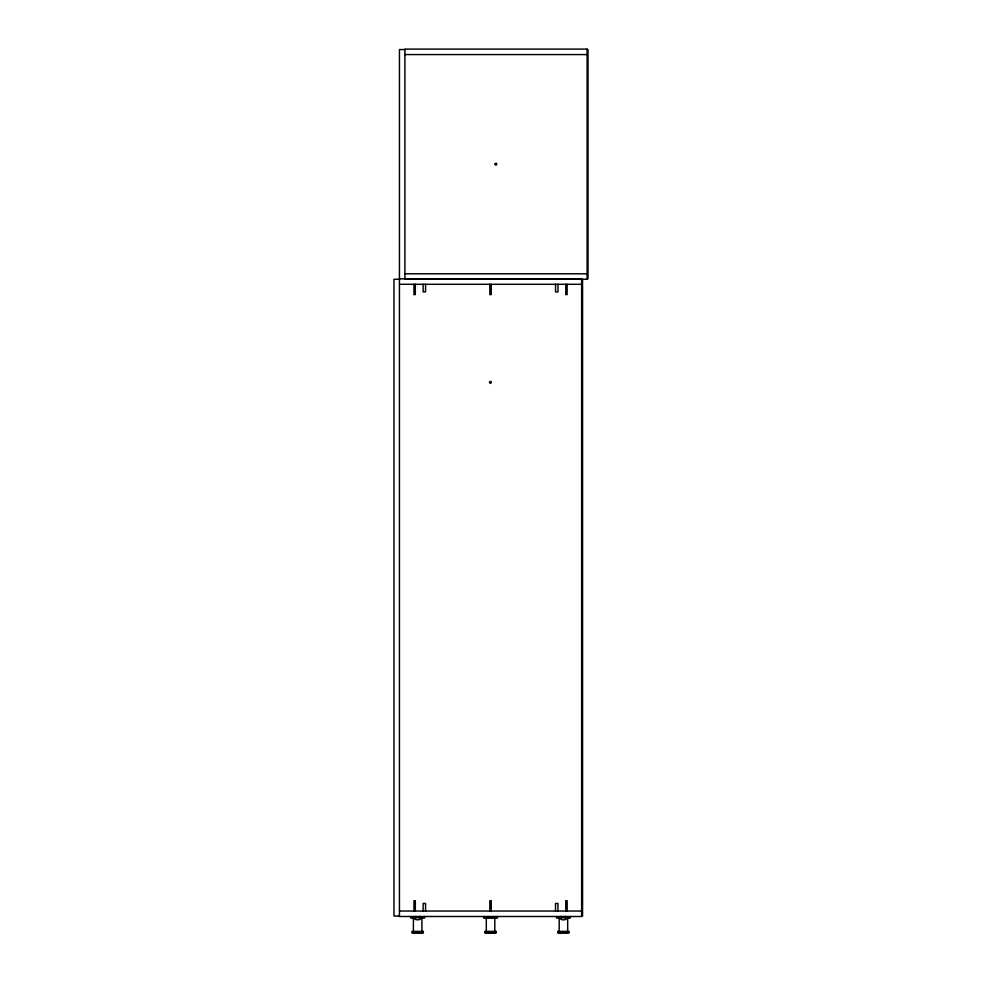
<?xml version="1.0" encoding="UTF-8"?>
<svg xmlns="http://www.w3.org/2000/svg" width="982" height="982" viewBox="0 0 982 982"><rect width="100%" height="100%" fill="white"/><g stroke="black" fill="none" stroke-linecap="round" stroke-linejoin="round"><path stroke-width="1.47" d="M561.176 916.513C556.573 921.128 570.481 920.772 565.546 916.501M415.546 916.501C410.574 920.932 424.752 920.883 419.793 916.501M404.915 49.554L399.441 49.554L399.441 916.501L581.639 916.501L581.639 278.814L399.441 278.814M587.113 49.701L588.022 49.701L588.022 278.667L587.113 278.667M404.915 54.562L587.113 54.562M404.915 273.806L587.113 273.806M399.441 279.269L393.978 279.269L393.978 916.046L399.441 916.046M581.639 279.428L582.559 279.428L582.559 915.899L581.639 915.899M399.441 284.289L581.639 284.289M399.441 911.038L581.639 911.038M417.08 916.807L418.258 916.807M562.833 916.807L564.012 916.807M411.9 931.378L423.438 931.378M484.777 931.378L496.315 931.378M557.653 931.378L569.192 931.378M411.9 932.593L423.438 932.593M484.777 932.593L496.315 932.593M557.653 932.593L569.192 932.593M412.195 932.9L423.132 932.9M485.071 932.9L496.008 932.9M557.96 932.9L568.885 932.9M570.407 916.501L570.407 917.716L565.239 917.716L565.362 916.501M570.1 917.716L556.745 917.716M567.67 917.409L567.67 931.378M567.142 284.289L567.142 294.612L565.779 294.612L565.779 284.289M567.142 911.038L567.142 900.715L565.779 900.715L565.779 911.038M565.853 916.501L565.853 917.716M561.618 917.114L556.438 917.716L556.438 916.501M561.483 916.501L561.483 917.716M560.992 916.501L560.992 917.716M559.175 917.409L559.175 931.378M557.96 284.289L557.96 291.875L555.53 291.875L555.53 284.289M557.96 911.038L557.96 903.44L555.53 903.44L555.53 911.038M497.53 916.501L497.53 917.716L483.561 917.716L483.561 916.501M497.223 917.716L483.868 917.716M494.793 917.409L494.793 931.378M491.233 284.289L491.233 294.612L489.858 294.612L489.858 284.289M491.233 911.038L491.233 900.715L489.858 900.715L489.858 911.038M488.14 916.501L488.128 917.716M486.299 917.409L486.299 931.378M425.562 284.289L425.562 291.875L423.132 291.875L423.132 284.289M425.562 911.038L425.562 903.44L423.132 903.44L423.132 911.038M424.654 916.501L424.654 917.716L419.474 917.114M424.347 917.716L410.992 917.716M421.916 917.409L421.916 931.378M420.1 916.501L420.1 917.716M419.609 916.501L419.609 917.716M415.852 917.114L410.685 917.716L410.685 916.501M415.73 916.501L415.73 917.716M415.312 284.289L415.312 294.612L413.95 294.612L413.95 284.289M415.312 911.038L415.312 900.715L413.95 900.715L413.95 911.038M415.239 916.501L415.239 917.716M413.41 917.409L413.41 931.378M494.989 163.908C496.291 167.971 498.144 161.048 494.989 163.908M489.515 382.096C490.816 386.147 492.669 379.224 489.515 382.096M587.113 49.1L404.915 49.1L404.915 279.269L587.113 279.269L587.113 49.1M492.976 917.716L492.976 916.501L492.964 917.716"/></g></svg>
